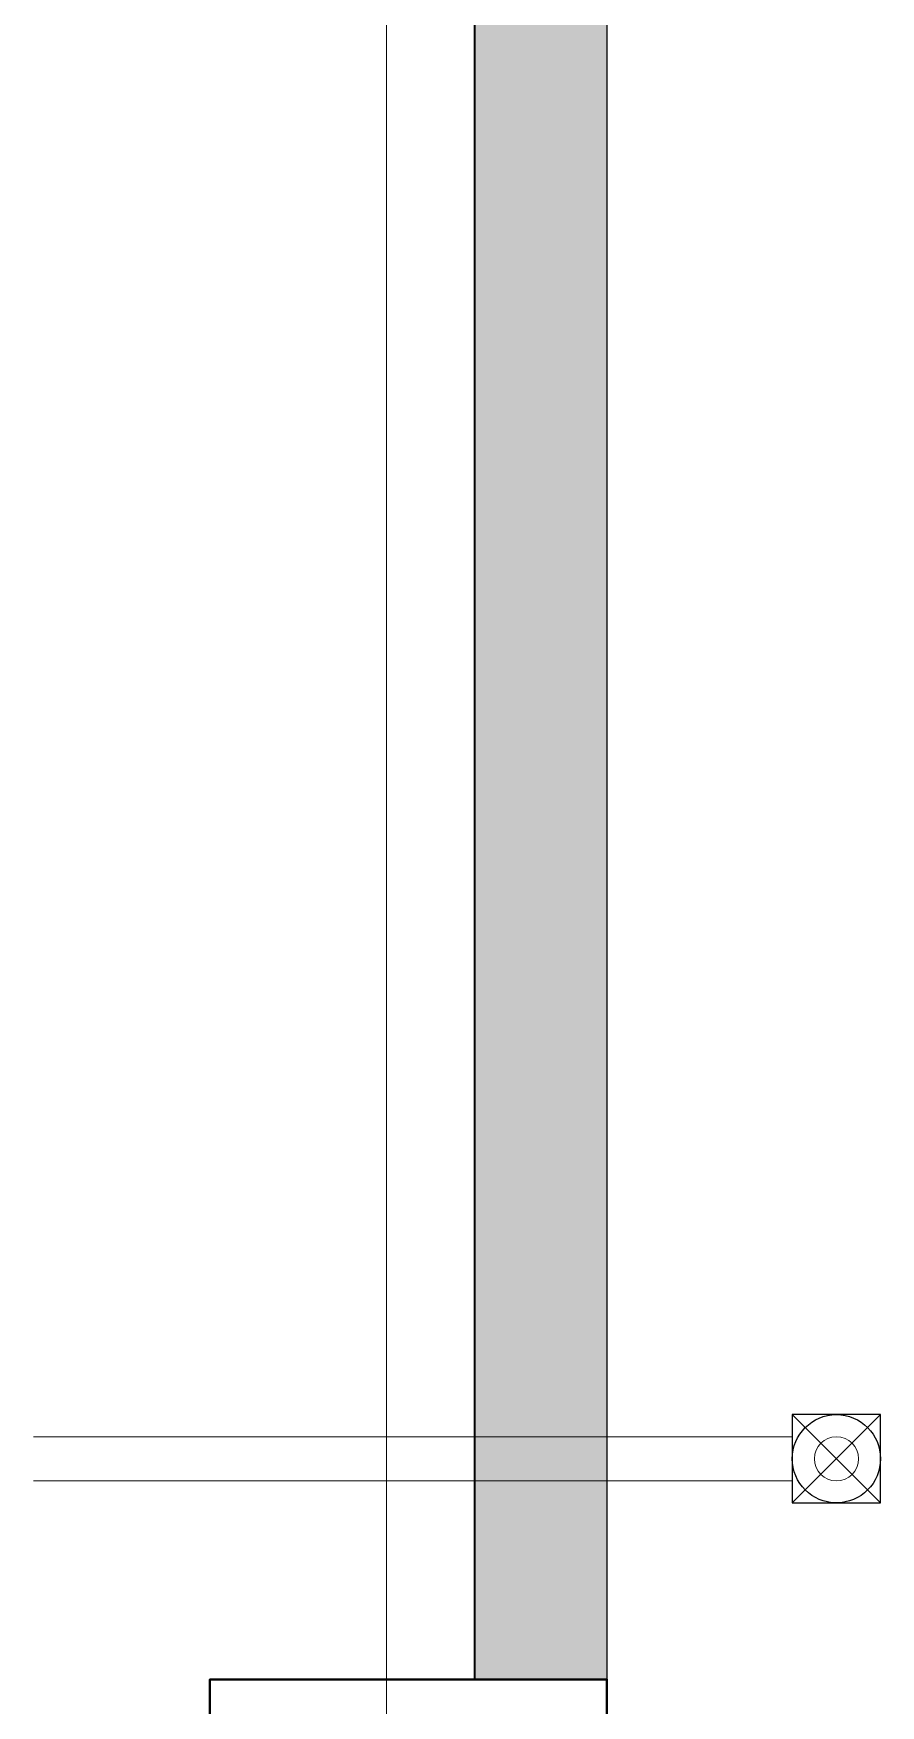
# Model space of a CAD drawing. Header units: millimetres. Extents: x 4003075 to 5615882, y 1445368 to 2591247.
# Drawn here: x 5363175 to 5365095, y 2447308 to 2451098 of the extents above; entities that cross this region are included whole.
import ezdxf

# ---------------------------------------------------------------- set-up
doc = ezdxf.new("R2010")
doc.units = ezdxf.units.MM
doc.layers.add('XR-평면도$0$!!파라펫', color=9, linetype='Continuous')
for name, color, linetype, lineweight in [('XR-평면도$0$A-CNTL', 9, 'Continuous', 15), ('XR-평면도$0$A-CONC-LIN1', 9, 'Continuous', 40), ('XR-평면도$0$A-ELEV-LIN2', 9, 'Continuous', 25), ('XR-평면도$0$A-ELEV-LIN3', 9, 'Continuous', 18), ('XR-평면도$0$A-XXXX-HID', 9, 'Continuous', 18)]:
    doc.layers.add(name, color=color, linetype=linetype, lineweight=lineweight)

# ---------------------------------------------------------------- blocks, each defined once
blk = doc.blocks.new('XR-평면도$0$RAMP_내려감(기준층) (220802)')
at = {"layer": 'XR-평면도$0$A-CNTL', "ltscale": 300}
blk.add_lwpolyline([(20700, 40700), (20700, -40700)], dxfattribs=at)
blk.add_lwpolyline([(-20700, 15000), (-20700, -15000, 0.414214), (0, -35700, 0.414214), (20700, -15000), (20700, 15000, 0.414214), (0, 35700, 0.414214)], format="xyb", close=True, dxfattribs=at)
at = {"layer": 'XR-평면도$0$A-CONC-LIN1'}
blk.add_lwpolyline([(20300, -36200), (21200, -36200), (21200, -35300), (20300, -35300)], close=True, dxfattribs=at)
at = {"layer": 'XR-평면도$0$A-ELEV-LIN2'}
for points in [[(20900, 5500), (20900, 14500), (21200, 14500), (21199.8, -36200.1)], [(20900, -35300), (20900, -26250)]]:
    blk.add_lwpolyline(points, dxfattribs=at)
blk.add_lwpolyline([(21620, -34900), (21820, -34900), (21820, -34700), (21620, -34700)], close=True, dxfattribs=at)
blk.add_circle((21720, -34800), 100, dxfattribs=at)
at = {"layer": 'XR-평면도$0$A-ELEV-LIN3'}
for p, q in [((21620, -34900), (21820, -34700)), ((21620, -34700), (21820, -34900))]:
    blk.add_line(p, q, dxfattribs=at)
at = {"layer": 'XR-평면도$0$A-XXXX-HID', "ltscale": 100}
for points in [[(21620, -34750), (19900, -34750)], [(21620, -34850), (19900, -34850)]]:
    blk.add_lwpolyline(points, dxfattribs=at)
blk.add_circle((21720, -34800), 50, dxfattribs=at)
blk = doc.blocks.new('XR-평면도$0$3층진출파라펫')
at = {"layer": 'XR-평면도$0$!!파라펫'}
h = blk.add_hatch(color=9, dxfattribs=at)
h.dxf.hatch_style = 1
h.paths.add_polyline_path([(561002.8, 1164621.7), (561302.8, 1164621.7), (561302.8, 1155571.7), (561002.8, 1155571.7)])
blk.add_lwpolyline([(561302.8, 1164621.7), (561002.8, 1164621.7), (561002.8, 1155571.7), (561302.8, 1155571.7)], close=True, dxfattribs=at)

msp = doc.modelspace()

# ---------------------------------------------------------------- block references
for name, p in [('XR-평면도$0$RAMP_내려감(기준층) (220802)', (5343275, 2482667.6)), ('XR-평면도$0$3층진출파라펫', (4803172.3, 1291795.9)), ('XR-평면도$0$3층진출파라펫', (4803172.3, 1291795.9)), ('XR-평면도$0$3층진출파라펫', (4803172.3, 1291795.9))]:
    msp.add_blockref(name, p)

doc.saveas('drawing.dxf')
